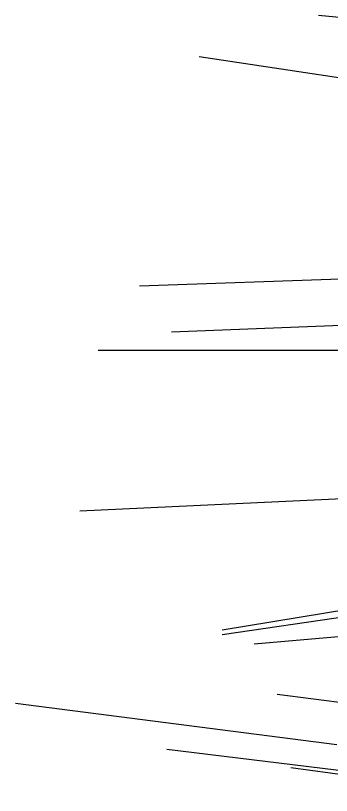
# Model space of a CAD drawing. Extents: x -0.07 to 1.1, y -0.07 to 1.1.
# Drawn here: x -0.07 to -0.0012, y 0.705 to 0.875 of the extents above; entities that cross this region are included whole.
import ezdxf

# ---------------------------------------------------------------- set-up
doc = ezdxf.new("R2010")
doc.units = 0
doc.layers.add('Normals', color=1, linetype='CONTINUOUS')

msp = doc.modelspace()

# ---------------------------------------------------------------- linework, layer by layer
at = {"layer": 'Normals', "color": 1}
for p, q in [((0.04, 0.871, 1), (-0.004, 0.875, 1.09)), ((0.023, 0.858, 1), (-0.03, 0.866, 1.084)), ((0.014, 0.818, 1), (-0.043, 0.816, 1.082)), ((0.015, 0.808, 1), (-0.036, 0.806, 1.086)), ((0.01, 0.802, 1), (-0.052, 0.802, 1.079)), ((0.008, 0.77, 1), (-0.056, 0.767, 1.077)), ((0.023, 0.749, 1), (-0.025, 0.741, 1.088)), ((0.023, 0.747, 1), (-0.025, 0.74, 1.088)), ((0.029, 0.742, 1), (-0.018, 0.738, 1.088)), ((0.033, 0.721, 1), (-0.013, 0.727, 1.089)), ((0, 0.716, 0.995), (-0.07, 0.725, 1.066)), ((0.02, 0.708, 1), (-0.037, 0.715, 1.082)), ((0.034, 0.705, 1), (-0.01, 0.711, 1.09))]:
    msp.add_line(p, q, dxfattribs=at)

doc.saveas('drawing.dxf')
